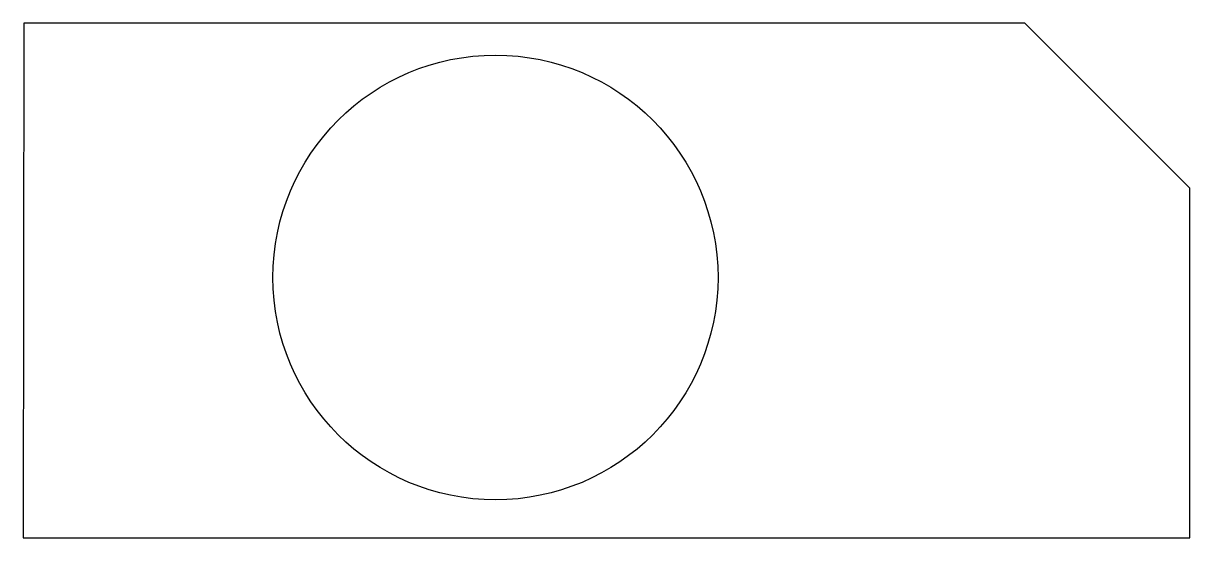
# Model space of a CAD drawing. Header units: inches. Extents: x 0 to 20, y 0 to 8.8.
import ezdxf

# ---------------------------------------------------------------- set-up
doc = ezdxf.new("R2010")
doc.units = ezdxf.units.IN
doc.header["$MEASUREMENT"] = 0
doc.layers.add('Object', color=90, linetype='Continuous')

msp = doc.modelspace()

# ---------------------------------------------------------------- linework, layer by layer
at = {"layer": 'Object'}
for p, q in [((0.011, 8.828), (0, 0)), ((0.011, 8.828, 2), (0, 0, 2)), ((17.172, 8.828), (0.011, 8.828)), ((17.172, 8.828, 2), (0.011, 8.828, 2)), ((0.011, 8.828, 2), (0.011, 8.828)), ((20, 6), (17.172, 8.828)), ((20, 6, 2), (17.172, 8.828, 2)), ((17.172, 8.828), (17.172, 8.828, 2)), ((20, 0), (20, 6)), ((20, 0, 2), (20, 6, 2)), ((20, 6, 2), (20, 6)), ((0, 0), (20, 0)), ((0, 0, 2), (20, 0, 2)), ((0, 0), (0, 0, 2)), ((20, 0), (20, 0, 2))]:
    msp.add_line(p, q, dxfattribs=at)
for centre in [(8.096, 4.466), (8.096, 4.466, 2)]:
    msp.add_circle(centre, 3.816, dxfattribs=at)

doc.saveas('drawing.dxf')
